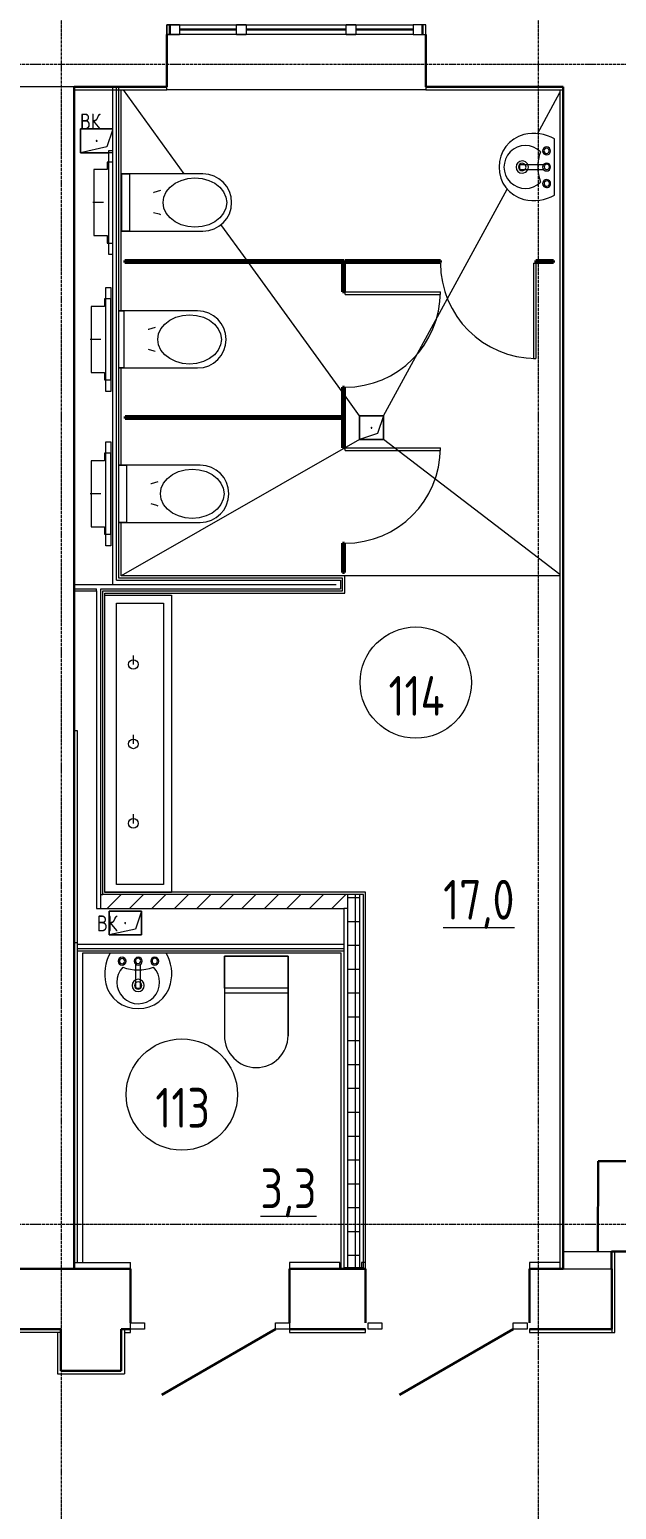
# Model space of a CAD drawing. Header units: millimetres. Extents: x 504091 to 2165846, y 135022 to 442887.
# Drawn here: x 712808 to 716499, y 281484 to 290796 of the extents above; entities that cross this region are included whole.
import ezdxf

# ---------------------------------------------------------------- set-up
doc = ezdxf.new("R2010")
doc.units = ezdxf.units.MM
for name, pattern in [('ADSK_Линия сетки', [25, 20, -2.5, 0, -2.5]), ('ADSK_Штриховая_ш3 п1_5', [4.5, 3, -1.5]), ('осеваяX2', [4, 2.5, -0.5, 0.5, -0.5])]:
    doc.linetypes.add(name, pattern=pattern)
for name, color, linetype, lineweight in [('_ Окна', 7, 'Continuous', 30), ('Аннотация', 7, 'Continuous', 9), ('Двери', 7, 'Continuous', 20), ('Двери открывание', 7, 'Continuous', 9), ('Марки помещений', 7, 'Continuous', 20), ('Обобщенные модели', 7, 'Continuous', 18), ('Окна', 7, 'Continuous', 18), ('Оси', 165, 'осеваяX2', 13), ('Перекрытие', 7, 'Continuous', 18), ('Сантехника', 7, 'Continuous', 18), ('Стены внутренние', 7, 'Continuous', 18), ('Стены несущие', 7, 'Continuous', 30), ('Стены отделка', 7, 'Continuous', 30), ('Стены штриховка', 7, 'Continuous', 18)]:
    doc.layers.add(name, color=color, linetype=linetype, lineweight=lineweight)
doc.layers.add('Линии разделители', color=4, linetype='ADSK_Штриховая_ш3 п1_5', lineweight=40, true_color=0x00ffff)
doc.styles.add('ГОСТ 2.304', font='CS_Gost2304.shx')

# ---------------------------------------------------------------- blocks, each defined once
blk = doc.blocks.new('SND_Унитаз_Jika_Olymp_с_инсталяцией - Унитаз_ выпуск прямой_ установка на пол_693х360х360_ PN30_12_ ХВ резьба HP DN15_ К гл_ кон П DN100-V3-План 1-го этажа')
at = {"layer": 'Сантехника'}
for p, q in [((0, -61.7), (0, 6.3)), ((-255, -85), (-255, -125)), ((-208, -85), (-255, -85)), ((-208, 0), (-208, -85)), ((208, 0), (-208, 0)), ((208, -85), (208, 0)), ((255, -85), (208, -85)), ((255, -125), (255, -85)), ((-327.5, -94), (327.5, -94)), ((-327.5, -125), (-327.5, -94)), ((327.5, -125), (-327.5, -125)), ((-255, -125), (255, -125)), ((-180, -174), (-180, -687.1)), ((-180, -224), (-180, -174)), ((180, -687.1), (180, -174)), ((180, -174), (180, -224)), ((327.5, -94), (327.5, -125)), ((180, -224), (-180, -224))]:
    blk.add_line(p, q, dxfattribs=at)
at = {"layer": 'Сантехника', "flags": 128}
for points in [[(0, -836.5), (-34.5, -831.5), (-67.3, -816.7), (-96.6, -792.9), (-121.2, -761.2), (-139.7, -723.3), (-151.1, -681), (-155, -636.5), (-151.1, -592), (-139.7, -549.7), (-121.2, -511.8), (-96.6, -480.1), (-67.3, -456.3), (-34.5, -441.5), (0, -436.5)], [(-61.7, -376.2), (-71.7, -411.6), (-75, -420.3)], [(0, -436.5), (34.5, -441.5), (67.3, -456.3), (96.6, -480.1), (121.2, -511.8), (139.7, -549.7), (151.1, -592), (155, -636.5), (151.1, -681), (139.7, -723.3), (121.2, -761.2), (96.6, -792.9), (67.3, -816.7), (34.5, -831.5), (0, -836.5)], [(75, -420.3), (62.3, -378.9), (61.7, -376.2)]]:
    blk.add_lwpolyline(points, dxfattribs=at)
at = {"layer": 'Сантехника'}
blk.add_arc((0, -687.1), 180, 180, 360, dxfattribs=at)
blk = doc.blocks.new('131_Сантехническая перегородка_Дверь - СД-1-3905249-План 1-го этажа')
at = {"layer": 'Двери'}
for p, q in [((769, -8), (785, -8)), ((769, -8), (769, -608)), ((785, -8), (785, -608)), ((769, -608), (785, -608))]:
    blk.add_line(p, q, dxfattribs=at)
at = {"layer": 'Двери открывание'}
blk.add_arc((785, -8), 600, 180, 270, dxfattribs=at)
at = {"layer": 'Обобщенные модели', "lineweight": 40}
for p, q in [((185, 8), (0, 8)), ((0, 8), (0, -4)), ((185, -4), (185, 8)), ((970, 8), (785, 8)), ((785, 8), (785, -4)), ((970, -4), (970, 8)), ((0, -4), (185, -4)), ((785, -4), (970, -4))]:
    blk.add_line(p, q, dxfattribs=at)
blk = doc.blocks.new('131_Сантехническая перегородка - СП-3 3-3867703-План 1-го этажа')
at = {"layer": 'Обобщенные модели', "lineweight": 40}
for p, q in [((1380, 8), (0, 8)), ((0, 8), (0, -4)), ((1380, -4), (1380, 8)), ((0, -4), (1380, -4))]:
    blk.add_line(p, q, dxfattribs=at)
blk = doc.blocks.new('131_Сантехническая перегородка_Дверь - СД-1 2-6230466-План 1-го этажа')
at = {"layer": 'Двери'}
for p, q in [((1184, -8), (1200, -8)), ((1184, -8), (1184, -608)), ((1200, -8), (1200, -608)), ((1184, -608), (1200, -608))]:
    blk.add_line(p, q, dxfattribs=at)
at = {"layer": 'Двери открывание'}
blk.add_arc((1200, -8), 600, 180, 270, dxfattribs=at)
at = {"layer": 'Обобщенные модели', "lineweight": 40}
for p, q in [((600, 8), (0, 8)), ((0, 8), (0, -4)), ((600, -4), (600, 8)), ((1311, 8), (1200, 8)), ((1200, 8), (1200, -4)), ((1311, -4), (1311, 8)), ((0, -4), (600, -4)), ((1200, -4), (1311, -4))]:
    blk.add_line(p, q, dxfattribs=at)
blk = doc.blocks.new('SND_Унитаз_Jika_Olymp_с_инсталяцией - Унитаз_ выпуск прямой_ установка на пол_693х360х360_ PN30_12_ ХВ резьба HP DN15_ К гл_ кон П DN100-711300-План 1-го этажа')
at = {"layer": 'Сантехника'}
for p, q in [((0, -61.7), (0, 6.3)), ((-255, -85), (-255, -125)), ((-208, -85), (-255, -85)), ((-208, 0), (-208, -85)), ((208, 0), (-208, 0)), ((208, -85), (208, 0)), ((255, -85), (208, -85)), ((255, -125), (255, -85)), ((-327.5, -94), (327.5, -94)), ((-327.5, -125), (-327.5, -94)), ((327.5, -125), (-327.5, -125)), ((-255, -125), (255, -125)), ((-180, -174), (-180, -670.2)), ((-180, -207.1), (-180, -174)), ((180, -670.2), (180, -174)), ((180, -174), (180, -207.1)), ((327.5, -94), (327.5, -125)), ((180, -207.1), (-180, -207.1))]:
    blk.add_line(p, q, dxfattribs=at)
at = {"layer": 'Сантехника', "flags": 128}
for points in [[(-61.7, -359.3), (-71.7, -394.8), (-75, -403.4)], [(75, -403.4), (62.3, -362), (61.7, -359.3)], [(0, -819.6), (-34.5, -814.6), (-67.3, -799.8), (-96.6, -776), (-121.2, -744.3), (-139.7, -706.4), (-151.1, -664.1), (-155, -619.6), (-151.1, -575.1), (-139.7, -532.8), (-121.2, -494.9), (-96.6, -463.3), (-67.3, -439.4), (-34.5, -424.6), (0, -419.6)], [(0, -419.6), (34.5, -424.6), (67.3, -439.4), (96.6, -463.3), (121.2, -494.9), (139.7, -532.8), (151.1, -575.1), (155, -619.6), (151.1, -664.1), (139.7, -706.4), (121.2, -744.3), (96.6, -776), (67.3, -799.8), (34.5, -814.6), (0, -819.6)]]:
    blk.add_lwpolyline(points, dxfattribs=at)
at = {"layer": 'Сантехника'}
blk.add_arc((0, -670.2), 180, 180, 360, dxfattribs=at)
blk = doc.blocks.new('SND_Унитаз_Jika_Olymp_с_инсталяцией - Унитаз_ выпуск прямой_ установка на пол_693х360х360_ PN30_12_ ХВ резьба HP DN15_ К гл_ кон П DN100-V4-План 1-го этажа')
at = {"layer": 'Сантехника'}
for p, q in [((0, -61.7), (0, 6.3)), ((-255, -85), (-255, -117.1)), ((-208, -85), (-255, -85)), ((-208, 0), (-208, -85)), ((208, 0), (-208, 0)), ((208, -85), (208, 0)), ((255, -85), (208, -85)), ((255, -117.1), (255, -85)), ((-327.5, -94), (327.5, -94)), ((-327.5, -117.1), (-327.5, -94)), ((-180, -174), (-180, -687.1)), ((180, -174), (-180, -174)), ((-180, -174), (180, -174)), ((-180, -224), (-180, -174)), ((-100, -173), (-100, -174)), ((-80, -173), (-100, -173)), ((-80, -173), (-100, -173)), ((-80, -174), (-80, -173)), ((-55, -173), (-55, -174)), ((55, -173), (-55, -173)), ((-53.1, -173), (-55, -173)), ((55, -173), (53.1, -173)), ((55, -174), (55, -173)), ((80, -173), (80, -174)), ((100, -173), (80, -173)), ((100, -173), (80, -173)), ((100, -174), (100, -173)), ((180, -687.1), (180, -174)), ((180, -174), (180, -224)), ((327.5, -94), (327.5, -117.1)), ((180, -224), (-180, -224))]:
    blk.add_line(p, q, dxfattribs=at)
at = {"layer": 'Сантехника', "flags": 128}
for points in [[(0, -836.5), (-34.5, -831.5), (-67.3, -816.7), (-96.6, -792.9), (-121.2, -761.2), (-139.7, -723.3), (-151.1, -681), (-155, -636.5), (-151.1, -592), (-139.7, -549.7), (-121.2, -511.8), (-96.6, -480.1), (-67.3, -456.3), (-34.5, -441.5), (0, -436.5)], [(-61.7, -376.2), (-71.7, -411.6), (-75, -420.3)], [(0, -436.5), (34.5, -441.5), (67.3, -456.3), (96.6, -480.1), (121.2, -511.8), (139.7, -549.7), (151.1, -592), (155, -636.5), (151.1, -681), (139.7, -723.3), (121.2, -761.2), (96.6, -792.9), (67.3, -816.7), (34.5, -831.5), (0, -836.5)], [(75, -420.3), (62.3, -378.9), (61.7, -376.2)]]:
    blk.add_lwpolyline(points, dxfattribs=at)
at = {"layer": 'Сантехника'}
blk.add_arc((0, -687.1), 180, 180, 360, dxfattribs=at)
blk = doc.blocks.new('Sink - Cloakroom - 440 x 350mm-657933-План 1-го этажа')
at = {"layer": 'Сантехника'}
for p, q in [((176.5, 0), (-176.5, 0)), ((176.5, 0), (-176.5, 0)), ((-15, -214.9), (-15, -70.7)), ((15, -214.9), (15, -70.7))]:
    blk.add_line(p, q, dxfattribs=at)
for centre, radius, start, end in [((53.3, -130.8), 264.4, 150.36495, 193.63505), ((-53.3, -130.8), 264.4, 346.36495, 29.63505), ((53.3, -130.8), 264.4, 150.36495, 193.63505), ((0, -183.6), 135, 135.46291, 45.05561), ((-101.3, -50.7), 25, 0, 180), ((-101.3, -50.7), 25, 180, 0), ((-101.3, -50.7), 17, 360, 180), ((-101.3, -50.7), 17, 180, 360), ((-1.6, 160.3), 266.6, 249.19864, 291.31988), ((0, -50.7), 25, 0, 180), ((0, -50.7), 25, 180, 0), ((-0.8, -49.2), 16.8, 90, 270), ((-0.8, -49.2), 16.8, 270, 90), ((104.3, -50.7), 25, 360, 180), ((104.3, -50.7), 25, 180, 360), ((104.3, -49.7), 17, 360, 180), ((104.3, -49.7), 17, 180, 360), ((-53.3, -130.8), 264.4, 346.36495, 29.63505), ((0, -203.6), 38.6, 360, 180), ((0, -203.6), 23.5, 360, 180), ((-5.9, -145.1), 203.5, 193.63505, 271.65578), ((-5.9, -145.1), 203.5, 193.63505, 271.65578), ((0, -203.6), 38.6, 180, 360), ((0, -203.6), 23.5, 180, 360), ((5.9, -145.1), 203.5, 268.34422, 346.36495), ((5.9, -145.1), 203.5, 268.34422, 346.36495)]:
    blk.add_arc(centre, radius, start, end, dxfattribs=at)
blk.add_ellipse((0, -214.9), major_axis=(-15, 0), ratio=0.428525, start_param=0, end_param=3.141593, dxfattribs=at)
blk = doc.blocks.new('АС_Дверь_Однопольная_Алюминиевая - 1000х2100 алюм ост с мат_плёнкой Д19п-3910642-План 1-го этажа')
at = {"layer": 'Двери'}
for p, q in [((-375, -150), (-288, -150)), ((-375, -190), (-375, -150)), ((-288, -150), (-288, -190)), ((538, -150), (625, -150)), ((538, -190), (538, -150)), ((625, -150), (625, -190)), ((-288, -190), (-375, -190)), ((625, -190), (538, -190))]:
    blk.add_line(p, q, dxfattribs=at)
at = {"layer": 'Двери', "lineweight": 30}
blk.add_line((538, -190), (-177.3, -603), dxfattribs=at)
blk = doc.blocks.new('GM_Отверстие прямоугольное _в плите_ - Отверстие-1400855-План 1-го этажа')
at = {"layer": 'Обобщенные модели'}
for p, q in [((-75, -75), (-75, 75)), ((-75, 75), (75, 75)), ((75, 75), (-75, 75)), ((-75, 75), (-75, -75)), ((-75, -75), (-37.5, 37.5)), ((-37.5, 37.5), (75, 75)), ((75, 75), (75, -75)), ((75, -75), (75, 75)), ((75, -75), (-75, -75)), ((-75, -75), (75, -75))]:
    blk.add_line(p, q, dxfattribs=at)
for start, end in [(360, 180), (180, 360), (60, 165), (300, 360), (195, 270)]:
    blk.add_arc((0, 0), 2.5, start, end, dxfattribs=at)
blk = doc.blocks.new('GM_Отверстие прямоугольное _в плите_ - Отверстие-1433035-План 1-го этажа')
at = {"layer": 'Обобщенные модели'}
for p, q in [((-98.8, 75), (101.2, 75)), ((-98.8, -67.8), (-63.7, 37.5)), ((101.2, 75), (-75.7, 75)), ((-63.7, 37.5), (101.2, 75)), ((101.2, 75), (101.2, -75)), ((101.2, -75), (101.2, 75)), ((101.2, -75), (-98.8, -75)), ((-98.8, -75), (101.2, -75))]:
    blk.add_line(p, q, dxfattribs=at)
for start, end in [(360, 180), (180, 360), (60, 165), (300, 360), (195, 270)]:
    blk.add_arc((0, 0), 2.5, start, end, dxfattribs=at)
blk = doc.blocks.new('GM_Отверстие прямоугольное _в плите_ - Отверстие-V18-План 1-го этажа')
at = {"layer": 'Обобщенные модели'}
for p, q in [((-101.2, -75), (-101.2, 75)), ((-101.2, 75), (101.2, 75)), ((101.2, 75), (-101.2, 75)), ((-101.2, 75), (-101.2, -75)), ((-101.2, -75), (-63.7, 37.5)), ((-63.7, 37.5), (101.2, 75)), ((101.2, 75), (101.2, -75)), ((101.2, -75), (101.2, 75)), ((101.2, -75), (-101.2, -75)), ((-101.2, -75), (101.2, -75))]:
    blk.add_line(p, q, dxfattribs=at)
for start, end in [(360, 180), (180, 360), (60, 165), (300, 360), (195, 270)]:
    blk.add_arc((0, 0), 2.5, start, end, dxfattribs=at)
blk = doc.blocks.new('ADSK_Умывальник с 3 смесителемями - Умывальник 3-6206144-План 1-го этажа')
at = {"layer": 'Сантехника'}
for p, q in [((-935, -420), (-935, 0)), ((-935, 0), (935, 0)), ((935, 0), (935, -420)), ((-885, -370), (-885, -75)), ((-885, -75), (885, -75)), ((885, -75), (885, -370)), ((-500, -180), (-443, -180)), ((0, -180), (57, -180)), ((500, -180), (557, -180)), ((885, -370), (-885, -370)), ((935, -420), (-935, -420))]:
    blk.add_line(p, q, dxfattribs=at)
for centre in [(-500, -180), (0, -180), (500, -180)]:
    blk.add_circle(centre, 30, dxfattribs=at)
blk = doc.blocks.new('окно трехпол с фрамугой - 1590-2240_h___нов_ ок12-2116584-План 1-го этажа')
at = {"layer": '_ Окна', "lineweight": 18}
for p, q in [((-815, 75), (-815, 135)), ((-815, 135), (-735, 135)), ((-735, 135), (-735, 75)), ((-375, 75), (-375, 135)), ((-375, 135), (-315, 135)), ((-315, 135), (-315, 75)), ((315, 75), (315, 135)), ((315, 135), (375, 135)), ((375, 135), (375, 75)), ((735, 135), (735, 75)), ((815, 135), (735, 135)), ((815, 75), (815, 135)), ((-735, 75), (-815, 75)), ((-315, 75), (-375, 75)), ((375, 75), (315, 75)), ((735, 75), (815, 75))]:
    blk.add_line(p, q, dxfattribs=at)
at = {"layer": '_ Окна'}
for p, q in [((-795, 75), (-795, 135)), ((-735, 105), (-375, 105)), ((-315, 105), (315, 105)), ((375, 105), (735, 105)), ((795, 75), (795, 135))]:
    blk.add_line(p, q, dxfattribs=at)
at = {"layer": 'Окна'}
for p, q in [((-815, 135), (-815, 75)), ((-735, 135), (-815, 135)), ((-735, 135), (-375, 135)), ((-315, 135), (-375, 135)), ((-315, 135), (315, 135)), ((375, 135), (315, 135)), ((375, 135), (735, 135)), ((815, 135), (735, 135)), ((815, 75), (815, 135)), ((-815, 75), (-735, 75)), ((-375, 75), (-735, 75)), ((-375, 75), (-315, 75)), ((315, 75), (-315, 75)), ((315, 75), (375, 75)), ((735, 75), (375, 75)), ((735, 75), (815, 75))]:
    blk.add_line(p, q, dxfattribs=at)
blk = doc.blocks.new('SND_2D_Унитаз1 - 700x400-610750-План 1-го этажа')
at = {"layer": 'Сантехника'}
for p, q in [((200, 180), (-200, 180)), ((-200, 180), (-200, -320)), ((-200, -20), (-200, 180)), ((-200, 180), (200, 180)), ((200, -320), (200, 180)), ((200, 180), (200, -20)), ((-200, -20), (-200, -320)), ((200, -20), (-200, -20)), ((-200, -50), (200, -50)), ((200, -20), (200, -320))]:
    blk.add_line(p, q, dxfattribs=at)
blk.add_arc((0, -320), 200, 180, 360, dxfattribs=at)
blk.add_arc((0, -320), 200, 180, 360, dxfattribs=at)
blk = doc.blocks.new('АС_Дверь_Однопольная_Алюминиевая - 1000х2100 алюм ост с мат_плёнкой Д18п-3910672-План 1-го этажа')
at = {"layer": 'Двери'}
for p, q in [((-375, -150), (-288, -150)), ((-375, -190), (-375, -150)), ((-288, -150), (-288, -190)), ((538, -150), (625, -150)), ((538, -190), (538, -150)), ((625, -150), (625, -190)), ((-288, -190), (-375, -190)), ((625, -190), (538, -190))]:
    blk.add_line(p, q, dxfattribs=at)
at = {"layer": 'Двери', "lineweight": 30}
blk.add_line((538, -190), (-177.3, -603), dxfattribs=at)
blk = doc.blocks.new('ADSK_Марка_Помещение_ОдноЗначение - Номер-159740-План 1-го этажа')
at = {"layer": 'Марки помещений'}
blk.add_circle((0, 0), 3.5, dxfattribs=at)

msp = doc.modelspace()

# ---------------------------------------------------------------- hatches: boundary and pattern name
at = {"layer": 'Стены внутренние', "lineweight": 9, "true_color": 0x005b00}
h = msp.add_hatch(dxfattribs=at)
h.set_pattern_fill('FP_8', color=98, style=0, pattern_type=2)
h.set_pattern_definition([(45, (705858.08, 270333.52), (-70.7107, 70.7107), [])])
h.paths.add_polyline_path([(713255.0777, 285265.3204), (714808.0777, 285265.3204), (714808.0777, 285353.3204), (713255.0777, 285353.3204)])
at = {"layer": 'Стены внутренние', "lineweight": 9}
h = msp.add_hatch(dxfattribs=at)
h.set_pattern_fill('FP_7', color=256, style=0, pattern_type=2)
h.set_pattern_definition([(0, (705858.08, 270333.52), (0, 150), []), (90, (705858.08, 270333.52), (-150, 9e-15), [])])
h.paths.add_polyline_path([(714883.0777, 283005.1786), (714883.0777, 285353.3204), (714808.0777, 285353.3204), (714808.0777, 283005.1786)])

# ---------------------------------------------------------------- linework, layer by layer
at = {"layer": 'Линии разделители', "color": 7}
msp.add_line((714883.0777, 283005.1786), (714883.0777, 282997.3026), dxfattribs=at)
at = {"layer": 'Оси', "linetype": 'ADSK_Линия сетки'}
for p, q in [((713007.643, 263323.4727), (713007.643, 292069.4414)), ((716007.643, 263323.4727), (716007.643, 292069.4414)), ((694211.5079, 290578.5198), (761862.9306, 290578.5198)), ((694211.5079, 283278.5198), (761862.9306, 283278.5198))]:
    msp.add_line(p, q, dxfattribs=at)
at = {"layer": 'Перекрытие'}
for p, q in [((713383.0777, 289026.5448), (713383.0777, 290416.0447)), ((713780.4443, 289887.6787), (713397.5704, 290416.0447)), ((716001.7203, 290140.4609), (716143.0777, 290399.4076)), ((715033.0777, 288366.0447), (715811.9241, 289792.7812)), ((714175.2942, 289342.7859), (714011.046, 289569.4485)), ((714776.0777, 288513.7047), (714183.9899, 289330.7859)), ((713383.0777, 288055.1787), (713383.0777, 288666.5446)), ((714883.0777, 288366.0447), (714788.0777, 288497.1447)), ((714883.0777, 288216.0447), (713383.0777, 287358.7591)), ((716143.0777, 287366.4135), (715033.0777, 288216.0447)), ((713383.0777, 287358.7591), (713383.0777, 287695.1785)), ((716143.0777, 287358.7591), (713383.0777, 287358.7591)), ((714791.408, 287248.744), (714791.408, 287358.7591)), ((713280.0777, 287248.744), (714791.408, 287248.744)), ((713280.0777, 285368.3204), (713280.0777, 287248.744)), ((714921.2589, 285368.3204), (713280.0777, 285368.3204)), ((714921.2589, 283037.3026), (714921.2589, 285368.3204)), ((713314.0457, 284984.5697), (713141.0777, 284984.5697)), ((713141.0777, 284984.5697), (713141.0777, 283037.3026)), ((714768.0777, 284984.5697), (713667.1097, 284984.5697)), ((714768.0777, 282997.3026), (714768.0777, 284984.5697))]:
    msp.add_line(p, q, dxfattribs=at)
at = {"layer": 'Стены внутренние'}
msp.add_line((715299.7268, 290416.0447), (713669.7268, 290416.0447), dxfattribs=at)
at = {"layer": 'Стены внутренние', "color": 8, "true_color": 0x7f7f7f}
for p, q in [((716163.0777, 283107.3026), (716468.0777, 283107.3026)), ((716163.0777, 282997.3026), (716468.0777, 282997.3026))]:
    msp.add_line(p, q, dxfattribs=at)
at = {"layer": 'Стены несущие'}
for p, q in [((713669.7268, 290436.0447), (713669.7268, 290766.0447)), ((715299.7268, 290766.0447), (715299.7268, 290436.0447)), ((713088.0777, 290436.0447), (713669.7268, 290436.0447)), ((713088.0777, 282997.3026), (713088.0777, 290436.0447)), ((716163.0777, 290436.0447), (715299.7268, 290436.0447)), ((716163.0777, 290436.0447), (716163.0777, 282997.3026)), ((716383.6574, 283675.6978), (716382.4979, 283105.699)), ((717769.0371, 283672.8796), (716383.6574, 283675.6978)), ((716468.0777, 283107.3026), (716603.0777, 283107.3026)), ((716468.0777, 282997.3026), (716468.0777, 283107.3026)), ((712353.6829, 282997.3026), (713442.2589, 282997.3026)), ((713442.2589, 282657.3026), (713442.2589, 282997.3026)), ((714442.2589, 282997.3026), (714442.2589, 282657.3026)), ((714442.2589, 282997.3026), (714921.2589, 282997.3026)), ((714921.2589, 282657.3026), (714921.2589, 282997.3026)), ((715951.2589, 282997.3026), (715951.2589, 282657.3026)), ((715951.2589, 282997.3026), (716163.0777, 282997.3026)), ((716468.8212, 282997.3026), (716468.0777, 282997.3026)), ((716468.8212, 282617.3026), (716468.8212, 282997.3026)), ((712353.6829, 282617.3026), (713003.6829, 282617.3026)), ((713003.6829, 282617.3026), (713003.6829, 282356.6318)), ((713383.6829, 282356.6318), (713383.6829, 282617.3026)), ((713442.2589, 282617.3026), (713383.6829, 282617.3026)), ((714921.2589, 282617.3026), (714442.2589, 282617.3026)), ((715951.2589, 282617.3026), (716468.8212, 282617.3026)), ((713003.6829, 282356.6318), (713383.6829, 282356.6318))]:
    msp.add_line(p, q, dxfattribs=at)
at = {"layer": 'Стены отделка', "lineweight": 9}
for p, q in [((713088.0777, 290416.0447), (713669.7268, 290416.0447)), ((713328.0777, 290435.1786), (713328.0777, 287303.744)), ((713368.0777, 290435.1786), (713328.0777, 290435.1786)), ((713368.0777, 287343.744), (713368.0777, 290435.1786)), ((713669.7268, 290416.0447), (713669.7268, 290436.0447)), ((715299.7268, 290436.0447), (715299.7268, 290416.0447)), ((715299.7268, 290416.0447), (716163.0777, 290416.0447)), ((716163.0777, 290415.1786), (716143.0777, 290415.1786)), ((716143.0777, 290415.1786), (716143.0777, 282997.3026)), ((713088.0777, 287303.744), (714736.408, 287303.744)), ((714776.408, 287343.744), (713368.0777, 287343.744)), ((714776.408, 287263.744), (714776.408, 287343.744)), ((713088.0777, 287263.744), (713228.0777, 287263.744)), ((713228.0777, 287263.744), (713228.0777, 285265.3204)), ((713268.0777, 287263.744), (714776.408, 287263.744)), ((713268.0777, 285353.3204), (713268.0777, 287263.744)), ((713108.0777, 286383.2504), (713088.0777, 286383.2504)), ((713108.0777, 283037.3026), (713108.0777, 286383.2504)), ((714908.0777, 285353.3204), (713268.0777, 285353.3204)), ((714908.0777, 283005.1786), (714908.0777, 285353.3204)), ((713228.0777, 285265.3204), (714783.0777, 285265.3204)), ((714783.0777, 285265.3204), (714783.0777, 283005.1786)), ((713088.0777, 285050.3204), (713108.0777, 285050.3204)), ((714783.0777, 285039.5697), (713108.0777, 285039.5697)), ((713108.0777, 284999.5697), (714783.0777, 284999.5697)), ((716468.8212, 283107.3026), (716468.8212, 282597.3026)), ((716488.8212, 282597.3026), (716488.8212, 283107.3026)), ((713088.0777, 283037.3026), (713442.2589, 283037.3026)), ((713442.2589, 282997.3026), (713442.2589, 283037.3026)), ((714758.0777, 283037.3026), (714442.2589, 283037.3026)), ((714442.2589, 283037.3026), (714442.2589, 282997.3026)), ((714758.0777, 282997.3026), (714758.0777, 283037.3026)), ((714783.0777, 283005.1786), (714908.0777, 283005.1786)), ((714921.2589, 283037.3026), (714896.2589, 283037.3026)), ((714896.2589, 283037.3026), (714896.2589, 282997.3026)), ((714921.2589, 282997.3026), (714921.2589, 283037.3026)), ((716143.0777, 283037.3026), (715951.2589, 283037.3026)), ((715951.2589, 283037.3026), (715951.2589, 282997.3026)), ((713003.6829, 282597.3026), (711584.0777, 282597.3026)), ((712983.6829, 282597.3026), (712983.6829, 282336.6318)), ((713403.6829, 282617.3026), (713403.6829, 282336.6318)), ((713403.6829, 282597.3026), (713442.2589, 282597.3026)), ((713442.2589, 282597.3026), (713442.2589, 282617.3026)), ((714442.2589, 282617.3026), (714442.2589, 282597.3026)), ((714442.2589, 282597.3026), (714921.2589, 282597.3026)), ((714921.2589, 282597.3026), (714921.2589, 282617.3026)), ((715951.2589, 282617.3026), (715951.2589, 282597.3026)), ((715951.2589, 282597.3026), (716488.8212, 282597.3026)), ((712983.6829, 282336.6318), (713403.6829, 282336.6318))]:
    msp.add_line(p, q, dxfattribs=at)
at = {"layer": 'Стены штриховка'}
for p, q in [((713088.0777, 290436.0447), (712708.0777, 290436.0447)), ((713355.0777, 287330.744), (713355.0777, 290435.1786)), ((713355.0777, 287330.744), (714763.408, 287330.744)), ((714763.408, 287330.744), (714763.408, 287276.744)), ((713088.0777, 287276.744), (713228.0777, 287276.744)), ((713228.0777, 287263.744), (713228.0777, 287276.744)), ((713255.0777, 287276.744), (714763.408, 287276.744)), ((713255.0777, 285265.3204), (713255.0777, 287276.744)), ((713255.0777, 285353.3204), (713268.0777, 285353.3204)), ((714808.0777, 285353.3204), (714808.0777, 283005.1786)), ((714883.0777, 285353.3204), (714883.0777, 283005.1786)), ((714808.0777, 285265.3204), (714783.0777, 285265.3204)), ((713108.0777, 285012.5697), (714783.0777, 285012.5697))]:
    msp.add_line(p, q, dxfattribs=at)

# ---------------------------------------------------------------- block references
at = {"layer": 'Двери'}
for name, p in [('АС_Дверь_Однопольная_Алюминиевая - 1000х2100 алюм ост с мат_плёнкой Д18п-3910672-План 1-го этажа', (713817.2589, 282807.3026)), ('АС_Дверь_Однопольная_Алюминиевая - 1000х2100 алюм ост с мат_плёнкой Д19п-3910642-План 1-го этажа', (715311.2589, 282807.3026))]:
    msp.add_blockref(name, p, dxfattribs=at)
at = {"layer": 'Марки помещений', "xscale": 99.99999999999993, "yscale": 99.99999999999993, "zscale": 99.99999999999993}
for p in [(715236.6444, 286686.8319), (713765.1659, 284094.5683)]:
    msp.add_blockref('ADSK_Марка_Помещение_ОдноЗначение - Номер-159740-План 1-го этажа', p, dxfattribs=at)
at = {"layer": 'Обобщенные модели'}
for name, p, rotation in [('GM_Отверстие прямоугольное _в плите_ - Отверстие-1433035-План 1-го этажа', (713229.2719, 290095.5198), 180), ('131_Сантехническая перегородка_Дверь - СД-1-3905249-План 1-го этажа', (714784.0777, 288360.7591), 89.99999999997657), ('131_Сантехническая перегородка_Дверь - СД-1-3905249-План 1-го этажа', (714784.0777, 287378.7591), 89.99999999997657), ('GM_Отверстие прямоугольное _в плите_ - Отверстие-1400855-План 1-го этажа', (714958.0777, 288291.0447), 180), ('GM_Отверстие прямоугольное _в плите_ - Отверстие-V18-План 1-го этажа', (713409.2719, 285173.6252), 180)]:
    msp.add_blockref(name, p, dxfattribs=dict(at, rotation=rotation))
for name, p in [('131_Сантехническая перегородка - СП-3 3-3867703-План 1-го этажа', (713406.0777, 289334.7859)), ('131_Сантехническая перегородка_Дверь - СД-1 2-6230466-План 1-го этажа', (714792.0777, 289334.7859)), ('131_Сантехническая перегородка - СП-3 3-3867703-План 1-го этажа', (713408.0777, 288352.7591))]:
    msp.add_blockref(name, p, dxfattribs=at)
at = {"layer": 'Окна'}
msp.add_blockref('окно трехпол с фрамугой - 1590-2240_h___нов_ ок12-2116584-План 1-го этажа', (714484.7268, 290691.0447), dxfattribs=at)
at = {"layer": 'Сантехника'}
for name, p, rotation in [('Sink - Cloakroom - 440 x 350mm-657933-План 1-го этажа', (716110.0777, 289931.2591), 269.9999999999997), ('SND_Унитаз_Jika_Olymp_с_инсталяцией - Унитаз_ выпуск прямой_ установка на пол_693х360х360_ PN30_12_ ХВ резьба HP DN15_ К гл_ кон П DN100-V4-План 1-го этажа', (713210.9613, 289707.6786), 90.00000000000037), ('SND_Унитаз_Jika_Olymp_с_инсталяцией - Унитаз_ выпуск прямой_ установка на пол_693х360х360_ PN30_12_ ХВ резьба HP DN15_ К гл_ кон П DN100-711300-План 1-го этажа', (713194.0777, 288846.5447), 90.00000000000037), ('SND_Унитаз_Jika_Olymp_с_инсталяцией - Унитаз_ выпуск прямой_ установка на пол_693х360х360_ PN30_12_ ХВ резьба HP DN15_ К гл_ кон П DN100-V3-План 1-го этажа', (713194.0777, 287875.1786), 90.00000000000037), ('ADSK_Умывальник с 3 смесителемями - Умывальник 3-6206144-План 1-го этажа', (713280.0777, 286301.0322), 89.99999999999945)]:
    msp.add_blockref(name, p, dxfattribs=dict(at, rotation=rotation))
for name, p in [('Sink - Cloakroom - 440 x 350mm-657933-План 1-го этажа', (713490.5777, 284984.5697)), ('SND_2D_Унитаз1 - 700x400-610750-План 1-го этажа', (714233.0777, 284784.5697))]:
    msp.add_blockref(name, p, dxfattribs=at)

# ---------------------------------------------------------------- texts
at = {"layer": 'Аннотация', "color": 251, "lineweight": 9, "true_color": 0x4b4b4b, "char_height": 100, "width": 156.348, "attachment_point": 1, "line_spacing_factor": 1.022766, "style": 'ГОСТ 2.304'}
for insert in [(713124.9003, 290267.8995), (713231.3311, 285221.5166)]:
    msp.add_mtext('\\pt360,720,1080,1440,1800,2160,2520,2880,3240,3600,3960,4320,4680,5040,5400,5760,6120,6480,6840,7200,7560,7920,8280,8640,9000,9360,9720,10080,10440,10800,11160,11520;ВК', dxfattribs=dict(at, insert=insert))
at = {"layer": 'Марки помещений', "lineweight": 9, "char_height": 250, "attachment_point": 5, "line_spacing_factor": 1.022766, "style": 'ГОСТ 2.304'}
for s, insert, width in [('\\pt450,900,1350,1800,2250,2700,3150,3600,4050,4500,4950,5400,5850,6300,6750,7200,7650,8100,8550,9000,9450,9900,10350,10800,11250,11700,12150,12600,13050,13500,13950,14400;114', (715241.5871, 286603.2501), 411.3), ('\\pt450,900,1350,1800,2250,2700,3150,3600,4050,4500,4950,5400,5850,6300,6750,7200,7650,8100,8550,9000,9450,9900,10350,10800,11250,11700,12150,12600,13050,13500,13950,14400;{\\L17,0}', (715633.162, 285291.0384), 518.4), ('\\pt450,900,1350,1800,2250,2700,3150,3600,4050,4500,4950,5400,5850,6300,6750,7200,7650,8100,8550,9000,9450,9900,10350,10800,11250,11700,12150,12600,13050,13500,13950,14400;113', (713770.1086, 284010.9865), 393.3), ('\\pt450,900,1350,1800,2250,2700,3150,3600,4050,4500,4950,5400,5850,6300,6750,7200,7650,8100,8550,9000,9450,9900,10350,10800,11250,11700,12150,12600,13050,13500,13950,14400;{\\L3,3}', (714435.7259, 283475.3352), 405)]:
    msp.add_mtext(s, dxfattribs=dict(at, insert=insert, width=width))

doc.saveas('drawing.dxf')
